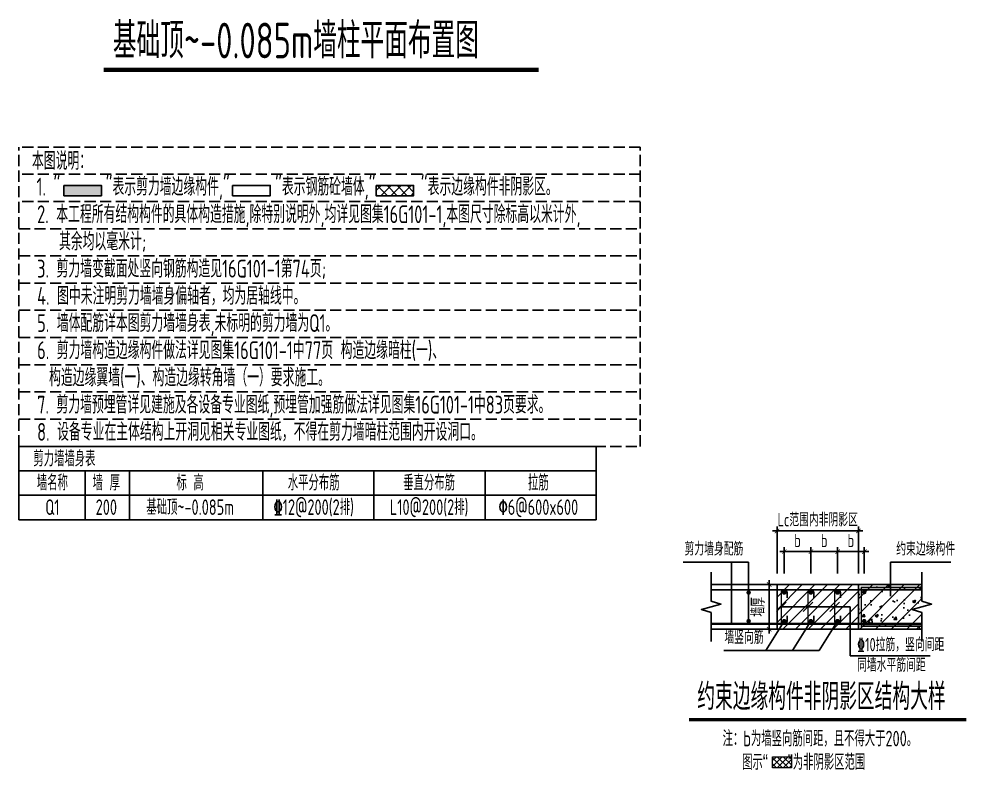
# Model space of a CAD drawing. Extents: x -461650 to 361314, y 245336 to 769729.
# Drawn here: x -107163 to -85815, y 688882 to 705766 of the extents above; entities that cross this region are included whole.
import ezdxf
from ezdxf.enums import TextEntityAlignment as Align

# ---------------------------------------------------------------- set-up
doc = ezdxf.new("R2010")
doc.units = 0
doc.header["$LTSCALE"] = 1000
doc.linetypes.add('DASH', pattern=[0.35, 0.25, -0.1])
doc.linetypes.add('H3普通虚线', pattern=[4.2, 3, -1.2])
doc.layers.get('0').update_dxf_attribs({"linetype": 'CONTINUOUS'})
doc.layers.get('DEFPOINTS').update_dxf_attribs({"linetype": 'CONTINUOUS'})
for name, color, linetype in [('HATCH', 8, 'CONTINUOUS'), ('PUB_TEXT', 2, 'CONTINUOUS'), ('S-BEAM-XRBAR', 20, 'CONTINUOUS'), ('S-DETL-DIM', 151, 'CONTINUOUS'), ('S-DETL-LINE1', 2, 'CONTINUOUS'), ('S-DETL-LINE2', 2, 'H3普通虚线'), ('S-DETL-TEXT', 7, 'CONTINUOUS'), ('S-WALL-BEHATCH', 51, 'CONTINUOUS'), ('S-X详图钢筋', 6, 'CONTINUOUS'), ('S-文字', 7, 'CONTINUOUS'), ('S-表格线', 54, 'CONTINUOUS')]:
    doc.layers.add(name, color=color, linetype=linetype)
doc.layers.add('墙柱轮廓', color=7, linetype='CONTINUOUS', lineweight=18)
doc.styles.add('TSSD_DIMENSION', font='Tssdeng.shx', dxfattribs={"width": 0.7, "bigfont": 'tssdchn.shx'})
doc.styles.add('TSSD_REIN', font='tssdeng.shx', dxfattribs={"width": 0.7, "height": 300, "bigfont": 'tssdchn.shx'})
doc.dimstyles.new('TSSD_25_100', dxfattribs={"dimtxt": 300, "dimasz": 100, "dimexe": 100, "dimexo": 250, "dimgap": 100, "dimtad": 1, "dimdec": 0, "dimlfac": 0.25, "dimzin": 0, "dimdsep": 46, "dimtxsty": 'TSSD_DIMENSION', "dimblk": 'ARCHTICK', "dimcen": 0, "dimdle": 100, "dimclrt": 7, "dimadec": 0, "dimazin": 0, "dimtfac": 1, "dimtdec": 0, "dimtix": 1, "dimtmove": 2, "dimatfit": 3, "dimldrblk": 'ARCHTICK', "dimfxl": 0, "dimtolj": 1, "dimtzin": 0, "dimarcsym": 0})

# ---------------------------------------------------------------- blocks, each defined once
blk = doc.blocks.new('_ArchTick')
at = {"color": 0, "linetype": 'ByBlock', "const_width": 0.15}
blk.add_lwpolyline([(-0.5, -0.5), (0.5, 0.5)], dxfattribs=at)
blk = doc.blocks.new('*D28')
at = {"layer": 'DEFPOINTS', "color": 0}
for p in [(2113, 5957), (2113, 4750), (3945, 4750)]:
    blk.add_point(p, dxfattribs=at)
at = {"layer": 'S-DETL-DIM', "color": 0, "lineweight": -2}
for p, q in [((2113, 5000), (2113, 6057)), ((3945, 5000), (3945, 6057)), ((2113, 5957), (2013, 5957)), ((3945, 5957), (2113, 5957)), ((3945, 5957), (4045, 5957))]:
    blk.add_line(p, q, dxfattribs=at)
at = {"layer": 'S-DETL-DIM', "color": 0, "lineweight": -2, "xscale": 100, "yscale": 100, "zscale": 100}
blk.add_blockref('_ArchTick', (2113, 5957), dxfattribs=at)
at = {"layer": 'S-DETL-DIM', "color": 0, "lineweight": -2, "xscale": 100, "yscale": 100, "zscale": 100, "rotation": 180}
blk.add_blockref('_ArchTick', (3945, 5957), dxfattribs=at)
at = {"layer": 'S-DETL-DIM', "color": 7, "insert": (3029, 6207), "char_height": 300, "attachment_point": 5, "style": 'TSSD_DIMENSION'}
blk.add_mtext('\\A1;Lc范围内非阴影区', dxfattribs=at)
blk = doc.blocks.new('*D29')
at = {"layer": 'DEFPOINTS', "color": 0}
for p in [(2275, 5491), (2275, 4750), (2875, 4750)]:
    blk.add_point(p, dxfattribs=at)
at = {"layer": 'S-DETL-DIM', "color": 0, "lineweight": -2}
for p, q in [((2275, 5000), (2275, 5591)), ((2875, 5000), (2875, 5591)), ((2975, 5491), (2175, 5491))]:
    blk.add_line(p, q, dxfattribs=at)
at = {"layer": 'S-DETL-DIM', "color": 0, "lineweight": -2, "xscale": 100, "yscale": 100, "zscale": 100, "rotation": 180}
blk.add_blockref('_ArchTick', (2275, 5491), dxfattribs=at)
at = {"layer": 'S-DETL-DIM', "color": 0, "lineweight": -2, "xscale": 100, "yscale": 100, "zscale": 100}
blk.add_blockref('_ArchTick', (2875, 5491), dxfattribs=at)
at = {"layer": 'S-DETL-DIM', "color": 7, "insert": (2575, 5741), "char_height": 300, "attachment_point": 5, "style": 'TSSD_DIMENSION'}
blk.add_mtext('\\A1;b', dxfattribs=at)
blk = doc.blocks.new('*D30')
at = {"layer": 'DEFPOINTS', "color": 0}
for p in [(2875, 5491), (2875, 4750), (3475, 4750)]:
    blk.add_point(p, dxfattribs=at)
at = {"layer": 'S-DETL-DIM', "color": 0, "lineweight": -2}
for p, q in [((2875, 5000), (2875, 5591)), ((3475, 5000), (3475, 5591)), ((3575, 5491), (2775, 5491))]:
    blk.add_line(p, q, dxfattribs=at)
at = {"layer": 'S-DETL-DIM', "color": 0, "lineweight": -2, "xscale": 100, "yscale": 100, "zscale": 100, "rotation": 180}
blk.add_blockref('_ArchTick', (2875, 5491), dxfattribs=at)
at = {"layer": 'S-DETL-DIM', "color": 0, "lineweight": -2, "xscale": 100, "yscale": 100, "zscale": 100}
blk.add_blockref('_ArchTick', (3475, 5491), dxfattribs=at)
at = {"layer": 'S-DETL-DIM', "color": 7, "insert": (3175, 5741), "char_height": 300, "attachment_point": 5, "style": 'TSSD_DIMENSION'}
blk.add_mtext('\\A1;b', dxfattribs=at)
blk = doc.blocks.new('*D31')
at = {"layer": 'DEFPOINTS', "color": 0}
for p in [(3475, 5491), (3475, 4750), (4075, 4750)]:
    blk.add_point(p, dxfattribs=at)
at = {"layer": 'S-DETL-DIM', "color": 0, "lineweight": -2}
for p, q in [((3475, 5000), (3475, 5591)), ((4075, 5000), (4075, 5591)), ((4175, 5491), (3375, 5491))]:
    blk.add_line(p, q, dxfattribs=at)
at = {"layer": 'S-DETL-DIM', "color": 0, "lineweight": -2, "xscale": 100, "yscale": 100, "zscale": 100, "rotation": 180}
blk.add_blockref('_ArchTick', (3475, 5491), dxfattribs=at)
at = {"layer": 'S-DETL-DIM', "color": 0, "lineweight": -2, "xscale": 100, "yscale": 100, "zscale": 100}
blk.add_blockref('_ArchTick', (4075, 5491), dxfattribs=at)
at = {"layer": 'S-DETL-DIM', "color": 7, "insert": (3775, 5741), "char_height": 300, "attachment_point": 5, "style": 'TSSD_DIMENSION'}
blk.add_mtext('\\A1;b', dxfattribs=at)
blk = doc.blocks.new('*D32')
at = {"layer": 'DEFPOINTS', "color": 0}
for p in [(2566, 4750), (1936, 3750), (2566, 3750)]:
    blk.add_point(p, dxfattribs=at)
at = {"layer": 'S-DETL-DIM', "color": 0, "lineweight": -2}
for p, q in [((2316, 4750), (1836, 4750)), ((1936, 4850), (1936, 3650)), ((2316, 3750), (1836, 3750))]:
    blk.add_line(p, q, dxfattribs=at)
at = {"layer": 'S-DETL-DIM', "color": 0, "lineweight": -2, "xscale": 100, "yscale": 100, "zscale": 100}
for p, rotation in [((1936, 4750), 90), ((1936, 3750), 270)]:
    blk.add_blockref('_ArchTick', p, dxfattribs=dict(at, rotation=rotation))
at = {"layer": 'S-DETL-DIM', "color": 7, "insert": (1686, 4250), "char_height": 300, "attachment_point": 5, "rotation": 90, "style": 'TSSD_DIMENSION'}
blk.add_mtext('\\A1;墙厚', dxfattribs=at)
blk = doc.blocks.new('*U1697')
at = {"layer": 'HATCH'}
for points in [[(5140097, 756132), (5140097, 756363), (5140942, 756132)], [(5140097, 756363), (5140942, 756132), (5140942, 756363)]]:
    blk.add_solid(points, dxfattribs=at)
blk = doc.blocks.new('20210311.03312664')
at = {"layer": 'HATCH'}
h = blk.add_hatch(dxfattribs=at)
h.set_pattern_fill('METAL', color=256, scale=50, style=0)
h.set_pattern_definition([(45, (970506.73, 314564.58), (-141.421356, 141.421356), [])])
h.paths.add_polyline_path([(3945, 4750.5), (2113.2, 4750.5), (2113.2, 3750.5), (3945, 3750.5)])
at = {"layer": 'HATCH', "ltscale": 0.5}
h = blk.add_hatch(dxfattribs=at)
h.set_pattern_fill('HOLE_MATETIEL', color=256, scale=30, style=0)
h.set_pattern_definition([(45, (0, 584.78), (-67.352, 67.352), []), (135, (0, 584.78), (-67.352, -67.352), [])])
h.paths.add_polyline_path([(2009.3, 881.5), (2436.4, 881.5), (2436.4, 630), (2009.3, 630)])
at = {"layer": 'S-WALL-BEHATCH'}
h = blk.add_hatch(dxfattribs=at)
h.set_pattern_fill('钢筋混凝土', color=0, scale=100, style=0)
h.set_pattern_definition([(45, (-313936.74, 156299.2), (-176.7767, 176.7767), []), (50, (-313936.74, 156299.2), (717.2602, -62.7521), [75, -825]), (355, (-313936.74, 156299.2), (-138.7513, 752.1921), [60, -660]), (100.4514, (-313877, 156294), (578.5094, 689.4395), [63.7402, -701.1421]), (46.1842, (-313936.7, 156499.2), (1067.241, -165.519), [112.5, -1237.5]), (96.6356, (-313847.8, 156485.4), (934.6627, 974.118), [95.6103, -1051.713]), (351.1842, (-313936.7, 156499.2), (934.662, 974.1186), [90, -990]), (21, (-313836.74, 156449.2), (596.9071, -402.6189), [75, -825]), (326, (-313836.74, 156449.2), (243.3153, 725.15), [60, -660]), (71.4514, (-313787, 156415.66), (840.2226, 322.5305), [63.7402, -701.1421]), (37.5, (-313936.74, 156299.2), (12.15986, 332.89385), [0, -652, 0, -670, 0, -662.5]), (7.5, (-313936.74, 156299.2), (263.06954, 394.4117), [0, -382, 0, -637, 0, -252.5]), (327.5, (-314159.74, 156299.2), (533.82244, -22.55487), [0, -250, 0, -780, 0, -1035]), (317.5, (-314259.74, 156299.2), (583.1862, 100.105), [0, -325, 0, -518, 0, -735])])
h.paths.add_polyline_path([(5370.8, 3750.5), (5370.8, 4120.5), (5150.8, 4190.5), (5590.8, 4310.5), (5370.8, 4380.5), (5370.8, 4750.5), (3945, 4750.5), (3945, 3750.5)])
at = {"layer": 'S-DETL-LINE1', "color": 0}
for p, q in [((5370.8, 4750.5), (631.6, 4750.5)), ((631.6, 3750.5), (5370.8, 3750.5))]:
    blk.add_line(p, q, dxfattribs=at)
for points in [[(631.6, 5030.5), (631.6, 4380.5), (851.6, 4310.5), (411.6, 4190.5), (631.6, 4120.5), (631.6, 3470.5)], [(5370.8, 3470.5), (5370.8, 4120.5), (5150.8, 4190.5), (5590.8, 4310.5), (5370.8, 4380.5), (5370.8, 5030.5)]]:
    blk.add_lwpolyline(points, dxfattribs=at)
at = {"layer": 'S-DETL-LINE2', "color": 0}
for p, q in [((2113.2, 4750.5), (2113.2, 3750.5)), ((3945, 4750.5), (3945, 3750.5))]:
    blk.add_line(p, q, dxfattribs=at)
at = {"layer": 'S-DETL-TEXT'}
for p, q in [((0, 5252), (1475, 5252)), ((1089.8, 3870.5), (1089.8, 5252)), ((1475, 3929.9), (1475, 5252)), ((4663.9, 5252), (6022.2, 5252)), ((4663.9, 4489.6), (4663.9, 5252)), ((2103.9, 4144.4), (2316.1, 4356.5)), ((2703.9, 4144.4), (2916.1, 4356.5)), ((3303.9, 4144.4), (3516.1, 4356.5)), ((2210, 4250.5), (3755.5, 4250.5)), ((3755.5, 4250.5), (3755.5, 3145.1)), ((1858.3, 3265.1), (2275, 3929.9)), ((2458.3, 3265.1), (2875, 3929.9)), ((3058.3, 3265.1), (3475, 3929.9)), ((916.5, 3265.1), (3058.3, 3265.1)), ((3755.5, 3145.1), (5557.5, 3145.1))]:
    blk.add_line(p, q, dxfattribs=at)
at = {"layer": 'S-DETL-TEXT', "const_width": 80}
blk.add_lwpolyline([(135.2, 1713.7), (6369.7, 1713.7)], dxfattribs=at)
at = {"layer": 'S-WALL-BEHATCH', "color": 0}
blk.add_lwpolyline([(5150.8, 4190.5), (5590.8, 4310.5), (5370.8, 4380.5), (5370.8, 4750.5), (3945, 4750.5), (3945, 3750.5), (5370.8, 3750.5), (5370.8, 4120.5)], close=True, dxfattribs=at)
at = {"layer": 'S-X详图钢筋'}
for points, const_width in [([(5370.8, 3815.5), (4010, 3815.5), (4010, 4685.5), (5370.8, 4685.5)], 35), ([(5370.8, 4630.5), (631.6, 4630.5)], 40), ([(631.6, 3870.5), (5370.8, 3870.5)], 50)]:
    blk.add_lwpolyline(points, dxfattribs=dict(at, const_width=const_width))
at = {"layer": 'S-X详图钢筋', "const_width": 50}
for points in [[(1500, 4571, -1), (1450, 4571, -1)], [(2300, 4571, -1), (2250, 4571, -1)], [(2900, 4571, -1), (2850, 4571, -1)], [(3500, 4571, -1), (3450, 4571, -1)], [(4050, 4580.5, 1), (4100, 4580.5, 1)], [(1500, 3929.9, 1), (1450, 3929.9, 1)], [(2300, 3929.9, 1), (2250, 3929.9, 1)], [(2900, 3929.9, 1), (2850, 3929.9, 1)], [(3500, 3929.9, 1), (3450, 3929.9, 1)], [(4100, 3929.9, 1), (4050, 3929.9, 1)]]:
    blk.add_lwpolyline(points, format="xyb", close=True, dxfattribs=at)
at = {"layer": 'S-X详图钢筋', "const_width": 35}
for points in [[(2340, 4451), (2340, 4571, 1), (2210, 4571), (2210, 3929.9, 1), (2340, 3929.9), (2340, 4049.9)], [(2940, 4451), (2940, 4571, 1), (2810, 4571), (2810, 3929.9, 1), (2940, 3929.9), (2940, 4049.9)], [(3540, 4451), (3540, 4571, 1), (3410, 4571), (3410, 3929.9, 1), (3540, 3929.9), (3540, 4049.9)]]:
    blk.add_lwpolyline(points, format="xyb", dxfattribs=at)
at = {"layer": '墙柱轮廓', "color": 2}
blk.add_lwpolyline([(2009.3, 881.5), (2436.4, 881.5), (2436.4, 630), (2009.3, 630)], close=True, dxfattribs=at)
at = {"layer": 'S-DETL-TEXT', "style": 'TSSD_REIN', "width": 0.7}
for s, p in [('剪力墙身配筋', (32.7, 5313.8)), ('约束边缘构件', (4795.8, 5313.8)), ('墙竖向筋', (929.8, 3327.6))]:
    blk.add_text(s, height=300, dxfattribs=at).set_placement(p, align=Align.BOTTOM_LEFT)
for s, height, p in [('\x8410拉筋，竖向间距', 300, (3914.5, 3251.7)), ('同墙水平筋间距', 300, (3914.5, 2792)), ('约束边缘构件非阴影区结构大样', 600, (319.9, 1931.1)), ('注：b为墙竖向筋间距，且不得大于200。', 350, (889.3, 1114.3)), ('图示“   ”为非阴影区范围', 350, (1329.2, 584.8))]:
    blk.add_text(s, height=height, dxfattribs=at).set_placement(p)
at = {"layer": 'S-DETL-DIM', "color": 0}
for base, p1, p2, text, picture, middle in [((2113.2, 5957.2), (3945, 4750.5), (2113.2, 4750.5), 'Lc范围内非阴影区', '*D28', (3029.1, 6207.2)), ((2275, 5490.8), (2875, 4750.5), (2275, 4750.5), 'b', '*D29', (2575, 5740.8)), ((2875, 5490.8), (3475, 4750.5), (2875, 4750.5), 'b', '*D30', (3175, 5740.8)), ((3475, 5490.8), (4075, 4750.5), (3475, 4750.5), 'b', '*D31', (3775, 5740.8))]:
    dim = blk.add_linear_dim(base=base, p1=p1, p2=p2, text=text, dimstyle='TSSD_25_100', dxfattribs=at)
    dim.commit()
    dim.dimension.update_dxf_attribs({"geometry": picture, "text_midpoint": middle})
at = {"layer": 'S-DETL-DIM'}
dim = blk.add_aligned_dim(p1=(2566, 4750.5), p2=(2566, 3750.5), distance=-629.5, text='墙厚', dimstyle='TSSD_25_100', dxfattribs=at)
dim.commit()
dim.dimension.update_dxf_attribs({"geometry": '*D32', "text_midpoint": (1686.5, 4250.5)})

msp = doc.modelspace()

# ---------------------------------------------------------------- hatches: boundary and pattern name
at = {"layer": 'HATCH'}
h = msp.add_hatch(dxfattribs=at)
h.set_pattern_fill('HOLE_MATETIEL', color=252, scale=50, style=0)
h.set_pattern_definition([(45, (-403044.42, 735655.87), (-112.2532, 112.2532), []), (135, (-403044.42, 735655.87), (-112.2532, -112.2532), [])])
h.paths.add_polyline_path([(-99130.08, 702024.89), (-98285.28, 702024.89), (-98285.28, 701794.16), (-99130.08, 701794.16)])

# ---------------------------------------------------------------- linework, layer by layer
at = {"layer": 'PUB_TEXT', "color": 7, "const_width": 100}
msp.add_lwpolyline([(-105260.14, 704622.33), (-95473.01, 704622.33)], dxfattribs=at)
at = {"layer": 'S-文字'}
for points in [[(-106153.3, 702024.89), (-105308.5, 702024.89), (-105308.5, 701794.16), (-106153.3, 701794.16)], [(-102356.84, 702024.89), (-101512.04, 702024.89), (-101512.04, 701794.16), (-102356.84, 701794.16)], [(-99130.08, 702024.89), (-98285.28, 702024.89), (-98285.28, 701794.16), (-99130.08, 701794.16)]]:
    msp.add_lwpolyline(points, close=True, dxfattribs=at)
at = {"layer": 'S-表格线', "linetype": 'DASH'}
for p, q in [((-107162.78, 696159.05), (-107162.78, 702885.82)), ((-93187.66, 702885.82), (-107162.78, 702885.82)), ((-93187.66, 696159.05), (-93187.66, 702885.82)), ((-93187.66, 702274.3), (-107162.78, 702274.3)), ((-93187.66, 701662.77), (-107162.78, 701662.77)), ((-107162.78, 701051.25), (-93187.66, 701051.25)), ((-107162.78, 700439.72), (-93187.66, 700439.72)), ((-107162.78, 699828.2), (-93187.66, 699828.2)), ((-107162.78, 699216.68), (-93187.66, 699216.68)), ((-107162.78, 698605.15), (-93187.66, 698605.15)), ((-107162.78, 697993.63), (-93187.66, 697993.63)), ((-107162.78, 697382.1), (-93187.66, 697382.1)), ((-107162.78, 696770.58), (-93187.66, 696770.58)), ((-107162.78, 696159.05), (-93187.66, 696159.05))]:
    msp.add_line(p, q, dxfattribs=at)
at = {"layer": 'S-表格线'}
for p, q in [((-107162.78, 696159.05), (-107162.78, 694509.05)), ((-107162.78, 696159.05), (-94177.03, 696159.05)), ((-94177.03, 696159.05), (-94177.03, 694509.05)), ((-107162.78, 695609.05), (-94177.03, 695609.05)), ((-105677.03, 695609.05), (-105677.03, 694509.05)), ((-104677.03, 695609.05), (-104677.03, 694509.05)), ((-101677.03, 695609.05), (-101677.03, 694509.05)), ((-99177.03, 695609.05), (-99177.03, 694509.05)), ((-96677.03, 695609.05), (-96677.03, 694509.05)), ((-107162.78, 695059.05), (-94177.03, 695059.05)), ((-107162.78, 694509.05), (-94177.03, 694509.05))]:
    msp.add_line(p, q, dxfattribs=at)

# ---------------------------------------------------------------- block references
at = {"layer": 'HATCH'}
msp.add_blockref('*U1697', (-5246250.11, -54337.89), dxfattribs=at)
at = {"layer": 'S-BEAM-XRBAR', "color": 0, "ltscale": 0.5}
msp.add_blockref('20210311.03312664', (-92224.58, 688300.57), dxfattribs=at)

# ---------------------------------------------------------------- texts
at = {"layer": 'PUB_TEXT', "color": 7, "style": 'TSSD_REIN', "width": 0.7}
msp.add_text('基础顶~-0.085m墙柱平面布置图', height=800, dxfattribs=at).set_placement((-105050.56, 704882.33))
at = {"layer": 'S-文字', "style": 'TSSD_REIN', "width": 0.7}
for s, height, p in [('本图说明：', 400, (-106869.89, 702375.65)), ('1. "      "表示剪力墙边缘构件,"      "表示钢筋砼墙体,"      "表示边缘构件非阴影区。', 400, (-106768.16, 701796.69)), ('2. 本工程所有结构构件的具体构造措施,除特别说明外,均详见图集16G101-1,本图尺寸除标高以米计外,', 400, (-106754.64, 701176.39)), ('其余均以毫米计;', 400, (-106262.04, 700564.86)), ('3. 剪力墙变截面处竖向钢筋构造见16G101-1第74页;', 400, (-106754.64, 699953.34)), ('4. 图中未注明剪力墙墙身偏轴者，均为居轴线中。', 400, (-106754.64, 699341.82)), ('6. 剪力墙构造边缘构件做法详见图集16G101-1中77页 构造边缘暗柱(一)、', 400, (-106754.64, 698118.77)), ('构造边缘翼墙(一)、构造边缘转角墙（一）要求施工。', 400, (-106485.4, 697507.24)), ('7. 剪力墙预埋管详见建施及各设备专业图纸,预埋管加强筋做法详见图集16G101-1中83页要求。', 400, (-106754.64, 696895.72)), ('8. 设备专业在主体结构上开洞见相关专业图纸，不得在剪力墙暗柱范围内开设洞口。', 400, (-106754.64, 696284.2)), ('剪力墙墙身表', 350, (-106839.02, 695709.05))]:
    msp.add_text(s, height=height, dxfattribs=at).set_placement(p)
at = {"layer": 'S-文字', "color": 3, "style": 'TSSD_REIN', "width": 0.7}
msp.add_text('5. 墙体配筋详本图剪力墙墙身表,未标明的剪力墙为Q1。', height=400, dxfattribs=at).set_placement((-106754.64, 698730.29))
at = {"layer": 'S-文字', "style": 'TSSD_REIN', "width": 0.7}
for s, p in [('墙名称', (-106410.46, 695166.92)), ('墙 厚', (-105197.77, 695166.92)), ('标 高', (-103312.39, 695166.92)), ('水平分布筋', (-100533.92, 695166.92)), ('垂直分布筋', (-97936.86, 695166.92)), ('拉筋', (-95480.68, 695166.92)), ('Q1', (-106410.46, 694616.92)), ('200', (-105197.77, 694616.92)), ('基础顶~-0.085m', (-103312.39, 694616.92)), ('L10@200(2排)', (-97936.86, 694616.92))]:
    msp.add_text(s, height=350, dxfattribs=at).set_placement(p, align=Align.CENTER)
at = {"layer": 'S-文字', "color": 1, "style": 'TSSD_REIN', "width": 0.7}
for s, p in [('%%13212@200(2排)', (-100533.92, 694616.92)), ('%%1306@600x600', (-95480.68, 694616.92))]:
    msp.add_text(s, height=350, dxfattribs=at).set_placement(p, align=Align.CENTER)

doc.saveas('drawing.dxf')
